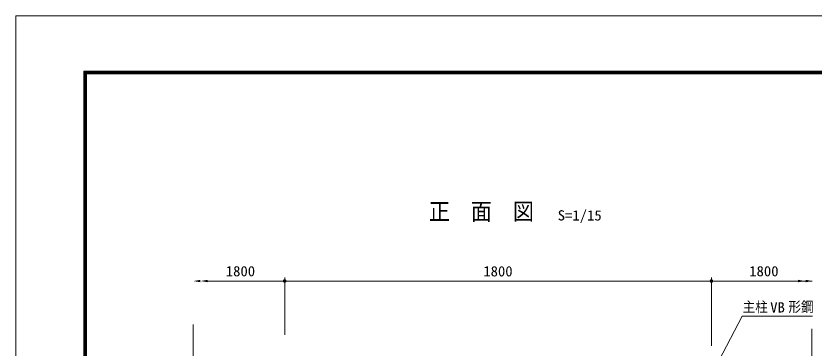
# Model space of a CAD drawing. Units: millimetres, scale not verified. Extents: x -4455 to 4455, y -3150 to 3150.
# Drawn here: x -4455 to -1089, y 1750 to 3150 of the extents above; entities that cross this region are included whole.
import ezdxf
from ezdxf.enums import TextEntityAlignment as Align

# ---------------------------------------------------------------- set-up
doc = ezdxf.new("R2010")
doc.units = ezdxf.units.MM
doc.header["$LTSCALE"] = 20
for name, color, linetype, lineweight in [('0-0_6文字', 3, 'Continuous', 18), ('0-2_5寸法', 1, 'Continuous', 18), ('0-3_SUNPOU', 1, 'Continuous', 18), ('0-4_1部材', 3, 'Continuous', 18), ('0-B_7詳細', 7, 'Continuous', 18), ('0-F_D-TTL', 7, 'Continuous', 18)]:
    doc.layers.add(name, color=color, linetype=linetype, lineweight=lineweight)
doc.styles.add('ＭＳ ゴシック', font='')
doc.styles.get('ＭＳ ゴシック').set_extended_font_data('MS Gothic')

# ---------------------------------------------------------------- blocks, each defined once
blk = doc.blocks.new('M1')
at = {"layer": '0-3_SUNPOU'}
blk.add_line((-5, 0), (-38.58, 0), dxfattribs=at)
for points in [[(0, 0), (-5, 0), (-4.96, 0.63)], [(0, 0), (-4.96, -0.63), (-5, 0)], [(0, 0), (-4.96, 0.63), (-4.84, 1.24)], [(0, 0), (-4.84, -1.24), (-4.96, -0.63)], [(0, 0), (-4.84, 1.24), (-4.65, 1.84)], [(0, 0), (-4.65, -1.84), (-4.84, -1.24)], [(0, 0), (-4.65, 1.84), (-4.38, 2.41)], [(0, 0), (-4.38, -2.41), (-4.65, -1.84)], [(0, 0), (-4.38, 2.41), (-4.05, 2.94)], [(0, 0), (-4.05, -2.94), (-4.38, -2.41)], [(0, 0), (-4.05, 2.94), (-3.64, 3.42)], [(0, 0), (-3.64, -3.42), (-4.05, -2.94)], [(0, 0), (-3.64, 3.42), (-3.19, 3.85)], [(0, 0), (-3.19, -3.85), (-3.64, -3.42)], [(0, 0), (-3.19, 3.85), (-2.68, 4.22)], [(0, 0), (-2.68, -4.22), (-3.19, -3.85)], [(0, 0), (-2.68, 4.22), (-2.13, 4.52)], [(0, 0), (-2.13, -4.52), (-2.68, -4.22)], [(0, 0), (-2.13, 4.52), (-1.55, 4.76)], [(0, 0), (-1.55, -4.76), (-2.13, -4.52)], [(0, 0), (-1.55, 4.76), (-0.94, 4.91)], [(0, 0), (-0.94, -4.91), (-1.55, -4.76)], [(0, 0), (-0.94, 4.91), (-0.31, 4.99)], [(0, 0), (-0.31, -4.99), (-0.94, -4.91)], [(0, 0), (-0.31, 4.99), (0.31, 4.99)], [(0, 0), (0.31, -4.99), (-0.31, -4.99)], [(0, 0), (0.31, 4.99), (0.94, 4.91)], [(0, 0), (0.94, 4.91), (1.55, 4.76)], [(0, 0), (1.55, 4.76), (2.13, 4.52)], [(0, 0), (2.13, 4.52), (2.68, 4.22)], [(0, 0), (2.68, 4.22), (3.19, 3.85)], [(0, 0), (3.19, 3.85), (3.64, 3.42)], [(0, 0), (3.64, 3.42), (4.05, 2.94)], [(0, 0), (4.05, 2.94), (4.38, 2.41)], [(0, 0), (4.38, 2.41), (4.65, 1.84)], [(0, 0), (4.65, 1.84), (4.84, 1.24)], [(0, 0), (4.84, 1.24), (4.96, 0.63)], [(0, 0), (4.96, 0.63), (5, 0)], [(0, 0), (0.94, -4.91), (0.31, -4.99)], [(0, 0), (1.55, -4.76), (0.94, -4.91)], [(0, 0), (2.13, -4.52), (1.55, -4.76)], [(0, 0), (2.68, -4.22), (2.13, -4.52)], [(0, 0), (3.19, -3.85), (2.68, -4.22)], [(0, 0), (3.64, -3.42), (3.19, -3.85)], [(0, 0), (4.05, -2.94), (3.64, -3.42)], [(0, 0), (4.38, -2.41), (4.05, -2.94)], [(0, 0), (4.65, -1.84), (4.38, -2.41)], [(0, 0), (4.84, -1.24), (4.65, -1.84)], [(0, 0), (4.96, -0.63), (4.84, -1.24)], [(0, 0), (5, 0), (4.96, -0.63)]]:
    blk.add_solid(points, dxfattribs=at)

msp = doc.modelspace()

# ---------------------------------------------------------------- linework, layer by layer
at = {"layer": '0-0_6文字', "color": 7}
msp.add_lwpolyline([(-1095.13, 1884.71), (-1391.71, 1884.71), (-1490.77, 1696.38)], dxfattribs=at)
at = {"layer": '0-2_5寸法'}
for p, q in [((-3646.74, 2032.46), (-3321.62, 2032.46)), ((-1521.62, 2032.46), (-1128.33, 2032.46)), ((-1157.28, 2032.46), (-1096.79, 2032.46))]:
    msp.add_line(p, q, dxfattribs=at)
for points in [[(-3676.74, 2037.46), (-3676.74, 2027.46), (-3706.74, 2032.46)], [(-3646.74, 2037.46), (-3646.74, 2027.46), (-3676.74, 2032.46)], [(-1126.33, 2032.46), (-1156.33, 2027.25), (-1156.33, 2037.67)], [(-1094.79, 2032.46), (-1124.79, 2027.25), (-1124.79, 2037.67)]]:
    msp.add_solid(points, dxfattribs=at)
at = {"layer": '0-4_1部材', "color": 4}
for p, q in [((-3707.1, 746.1), (-3707.1, 1848.89)), ((-1098.31, 758.04), (-1098.31, 1830.28))]:
    msp.add_line(p, q, dxfattribs=at)
at = {"layer": '0-B_7詳細', "color": 1}
for p, q in [((-3321.62, 1805.8), (-3321.62, 2047.46)), ((-3321.62, 2032.46), (-1521.62, 2032.46)), ((-1521.62, 1758.87), (-1521.62, 2047.46))]:
    msp.add_line(p, q, dxfattribs=at)
at = {"layer": '0-F_D-TTL', "color": 2}
msp.add_lwpolyline([(-4455.04, 3150.21), (4454.66, 3150.21), (4454.66, -3150.21), (-4455.04, -3150.21)], close=True, dxfattribs=at)
at = {"layer": '0-F_D-TTL'}
for points in [[(-4168.65, 2916.87), (4168.28, 2916.87), (4168.28, -2916.87), (-4168.65, -2916.87)], [(-4166, 2914.21), (4165.63, 2914.21), (4165.63, -2914.21), (-4166, -2914.21)], [(-4163.35, 2911.56), (4162.97, 2911.56), (4162.97, -2911.56), (-4163.35, -2911.56)], [(-4160.7, 2908.91), (4160.32, 2908.91), (4160.32, -2908.91), (-4160.7, -2908.91)], [(-4158.05, 2906.26), (4157.67, 2906.26), (4157.67, -2906.26), (-4158.05, -2906.26)]]:
    msp.add_lwpolyline(points, close=True, dxfattribs=at)

# ---------------------------------------------------------------- block references
at = {"layer": '0-B_7詳細', "xscale": 1.5, "yscale": 1.5, "rotation": 180}
msp.add_blockref('M1', (-3321.62, 2032.46), dxfattribs=at)
at = {"layer": '0-B_7詳細', "xscale": 1.5, "yscale": 1.5}
msp.add_blockref('M1', (-1521.62, 2032.46), dxfattribs=at)

# ---------------------------------------------------------------- texts
at = {"layer": '0-0_6文字', "color": 7, "style": 'ＭＳ ゴシック', "width": 0.9}
msp.add_text('正\u3000面\u3000図', height=72.14, dxfattribs=at).set_placement((-2713.26, 2268.17), align=Align.BOTTOM_LEFT)
at = {"layer": '0-0_6文字', "style": 'ＭＳ ゴシック'}
for s, width, p in [('S=1/15', 1.05, (-2170.06, 2274.73)), ('主柱', 0.9, (-1390.24, 1888.65)), ('VB', 1.05, (-1273.84, 1886.84)), ('形鋼', 0.9, (-1197.16, 1889.08))]:
    msp.add_text(s, height=43.26, dxfattribs=dict(at, width=width)).set_placement(p, align=Align.BOTTOM_LEFT)
at = {"layer": '0-2_5寸法', "color": 3, "style": 'ＭＳ ゴシック', "width": 1.05}
for p in [(-3570.09, 2039.55), (-1362.21, 2039.55)]:
    msp.add_text('1800', height=43.26, dxfattribs=at).set_placement(p, align=Align.BOTTOM_LEFT)
at = {"layer": '0-B_7詳細', "color": 3, "style": 'ＭＳ ゴシック', "width": 1.05}
msp.add_text('1800', height=43.26, dxfattribs=at).set_placement((-2483.87, 2039.13), align=Align.BOTTOM_LEFT)

doc.saveas('drawing.dxf')
